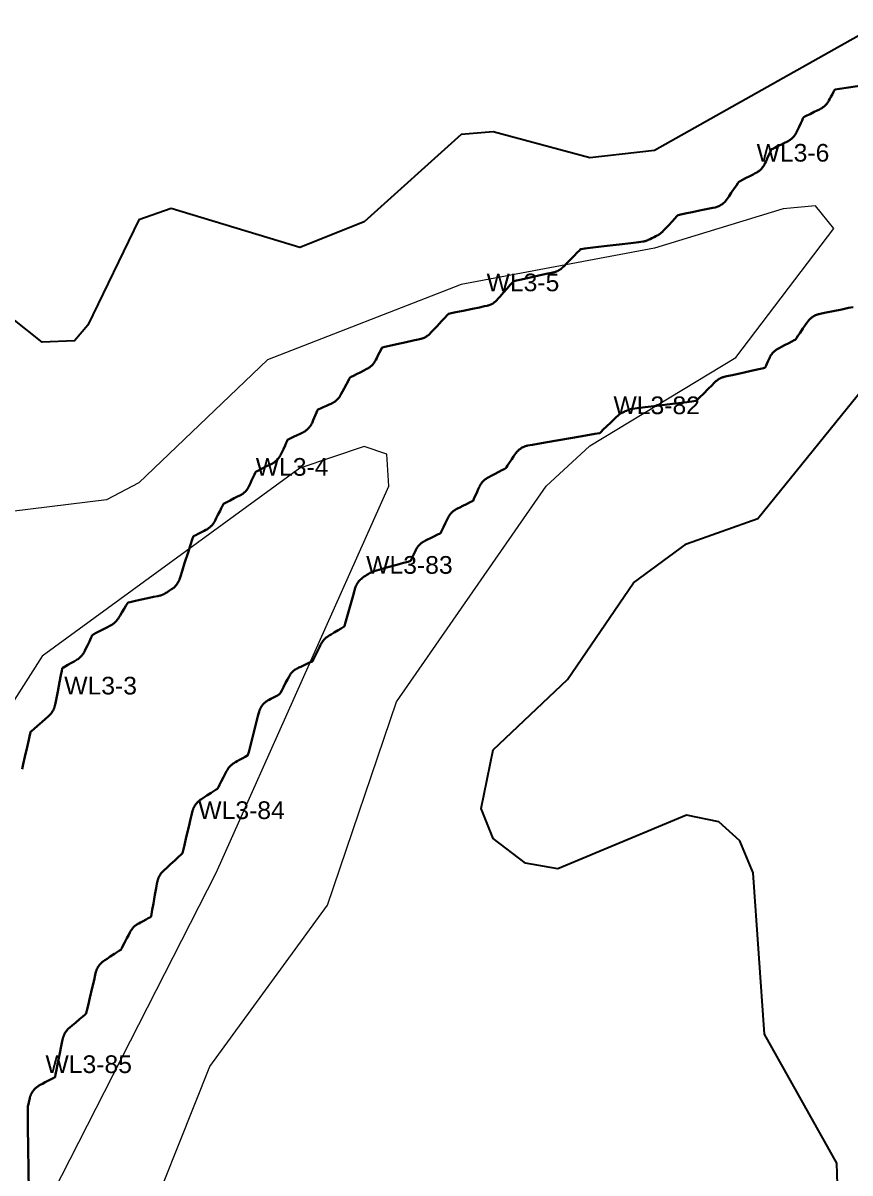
# Model space of a CAD drawing. Extents: x 6810325 to 6812275, y 1878569 to 1880689.
# Drawn here: x 6810980.2 to 6811064.4, y 1879284.6 to 1879401.7 of the extents above; entities that cross this region are included whole.
import ezdxf
from ezdxf.enums import TextEntityAlignment as Align

# ---------------------------------------------------------------- set-up
doc = ezdxf.new("R2010")
doc.units = 21
doc.header["$LTSCALE"] = 10
doc.header["$MEASUREMENT"] = 0
for name, color, linetype, lineweight in [('TOPO-CONTOUR-MAJOR', 34, 'CONTINUOUS', 30), ('TOPO-CONTOUR-MINOR', 36, 'CONTINUOUS', 13), ('WETL-FLAG', 2, 'CONTINUOUS', 13), ('WETL-FLAG-ID', 8, 'CONTINUOUS', 13), ('WETL-WETLAND-SWALE', 82, 'CONTINUOUS', 35)]:
    doc.layers.add(name, color=color, linetype=linetype, lineweight=lineweight)
doc.styles.add('LABEL', font='arial.ttf')

msp = doc.modelspace()

# ---------------------------------------------------------------- linework, layer by layer
at = {"layer": 'TOPO-CONTOUR-MAJOR', "elevation": 195}
for points in [[(6811067.44, 1879401.58), (6811044.47, 1879388.69), (6811037.91, 1879387.94), (6811028.07, 1879390.6), (6811024.79, 1879390.33), (6811014.94, 1879381.43), (6811008.38, 1879378.83), (6810995.26, 1879382.8), (6810991.98, 1879381.64), (6810986.79, 1879370.92), (6810985.42, 1879369.34), (6810982.14, 1879369.19), (6810975.81, 1879374.2), (6810974.15, 1879377.48), (6810972.93, 1879393.89), (6810965.73, 1879402.98)], [(6811063.15, 1879282.34), (6811063.05, 1879285.62), (6811055.69, 1879298.74), (6811054.54, 1879315.15), (6811053.17, 1879318.43), (6811051.03, 1879320.36), (6811047.75, 1879321.04), (6811034.63, 1879315.57), (6811031.35, 1879316.15), (6811028.07, 1879318.65), (6811026.83, 1879321.71), (6811028.07, 1879327.69), (6811035.62, 1879334.83), (6811042.35, 1879344.67), (6811047.75, 1879348.65), (6811054.99, 1879351.23), (6811067.44, 1879366.58)]]:
    msp.add_lwpolyline(points, dxfattribs=at)
at = {"layer": 'TOPO-CONTOUR-MINOR'}
for points, elevation in [([(6810991.38, 1879275.78), (6810999.21, 1879295.46), (6811011.2, 1879311.86), (6811018.23, 1879332.58), (6811033.44, 1879354.52), (6811037.91, 1879358.62), (6811052.78, 1879367.64), (6811062.75, 1879380.76), (6811060.88, 1879383.07), (6811057.6, 1879382.76), (6811044.47, 1879378.77), (6811024.79, 1879375.07), (6811005.1, 1879367.4), (6810991.98, 1879354.86), (6810988.7, 1879353.12), (6810973.19, 1879351.23)], 194), ([(6810979.76, 1879275.78), (6810999.87, 1879315.15), (6811017.42, 1879354.52), (6811017.25, 1879357.8), (6811014.94, 1879358.55), (6811008.38, 1879356.35), (6810982.14, 1879337.22), (6810976.41, 1879328.27), (6810969.4, 1879308.58), (6810959.17, 1879297.62), (6810932.92, 1879259.15)], 193)]:
    msp.add_lwpolyline(points, dxfattribs=dict(at, elevation=elevation))
at = {"layer": 'WETL-FLAG'}
for p in [(6811053.68, 1879385.83), (6811026.19, 1879372.63), (6811039.11, 1879360.12), (6811002.69, 1879353.85), (6811013.93, 1879343.87), (6810983.19, 1879331.58), (6810996.84, 1879318.9), (6810981.28, 1879293.04)]:
    msp.add_point(p, dxfattribs=at)
at = {"layer": 'WETL-WETLAND-SWALE'}
for points in [[(6810980.1, 1879325.7), (6810980.22, 1879326.21), (6810980.38, 1879326.96), (6810980.6, 1879327.95), (6810980.77, 1879328.7), (6810980.88, 1879329.2), (6810980.94, 1879329.45), (6810980.94, 1879329.46), (6810980.95, 1879329.48), (6810980.95, 1879329.49), (6810980.96, 1879329.5), (6810980.97, 1879329.51), (6810981.09, 1879329.61), (6810981.32, 1879329.82), (6810981.67, 1879330.13), (6810982.13, 1879330.53), (6810982.48, 1879330.84), (6810982.73, 1879331.06), (6810982.87, 1879331.19), (6810982.9, 1879331.22), (6810982.93, 1879331.25), (6810982.96, 1879331.28), (6810983, 1879331.32), (6810983.03, 1879331.35), (6810983.06, 1879331.39), (6810983.08, 1879331.43), (6810983.11, 1879331.46), (6810983.14, 1879331.5), (6810983.16, 1879331.54), (6810983.19, 1879331.58), (6810983.21, 1879331.62), (6810983.24, 1879331.66), (6810983.26, 1879331.7), (6810983.28, 1879331.74), (6810983.3, 1879331.79), (6810983.32, 1879331.83), (6810983.34, 1879331.87), (6810983.36, 1879331.91), (6810983.37, 1879331.96), (6810983.39, 1879332), (6810983.4, 1879332.05), (6810983.41, 1879332.09), (6810983.43, 1879332.14), (6810983.44, 1879332.18), (6810983.49, 1879332.45), (6810983.59, 1879332.93), (6810983.73, 1879333.64), (6810983.91, 1879334.57), (6810984.05, 1879335.27), (6810984.14, 1879335.74), (6810984.19, 1879335.98), (6810984.19, 1879335.99), (6810984.2, 1879336), (6810984.21, 1879336.01), (6810984.21, 1879336.02), (6810984.22, 1879336.02), (6810984.32, 1879336.08), (6810984.5, 1879336.18), (6810984.76, 1879336.33), (6810985.12, 1879336.53), (6810985.39, 1879336.69), (6810985.59, 1879336.8), (6810985.7, 1879336.87), (6810985.75, 1879336.9), (6810985.79, 1879336.93), (6810985.83, 1879336.96), (6810985.87, 1879336.99), (6810985.91, 1879337.02), (6810985.95, 1879337.05), (6810985.99, 1879337.08), (6810986.02, 1879337.12), (6810986.06, 1879337.15), (6810986.1, 1879337.19), (6810986.13, 1879337.22), (6810986.16, 1879337.26), (6810986.2, 1879337.3), (6810986.23, 1879337.34), (6810986.26, 1879337.38), (6810986.29, 1879337.42), (6810986.32, 1879337.46), (6810986.34, 1879337.5), (6810986.37, 1879337.55), (6810986.4, 1879337.59), (6810986.42, 1879337.64), (6810986.49, 1879337.77), (6810986.6, 1879338), (6810986.75, 1879338.32), (6810986.95, 1879338.73), (6810987.1, 1879339.04), (6810987.2, 1879339.24), (6810987.25, 1879339.35), (6810987.26, 1879339.36), (6810987.27, 1879339.37), (6810987.27, 1879339.38), (6810987.28, 1879339.39), (6810987.29, 1879339.39), (6810987.41, 1879339.46), (6810987.64, 1879339.58), (6810987.99, 1879339.76), (6810988.44, 1879339.99), (6810988.79, 1879340.17), (6810989.04, 1879340.3), (6810989.18, 1879340.38), (6810989.22, 1879340.4), (6810989.26, 1879340.43), (6810989.3, 1879340.45), (6810989.33, 1879340.48), (6810989.37, 1879340.5), (6810989.41, 1879340.53), (6810989.44, 1879340.56), (6810989.48, 1879340.59), (6810989.51, 1879340.62), (6810989.55, 1879340.65), (6810989.58, 1879340.68), (6810989.61, 1879340.71), (6810989.64, 1879340.74), (6810989.68, 1879340.78), (6810989.71, 1879340.81), (6810989.74, 1879340.85), (6810989.76, 1879340.88), (6810989.79, 1879340.92), (6810989.82, 1879340.96), (6810989.85, 1879340.99), (6810989.87, 1879341.03), (6810989.95, 1879341.16), (6810990.08, 1879341.37), (6810990.26, 1879341.67), (6810990.49, 1879342.05), (6810990.67, 1879342.35), (6810990.79, 1879342.55), (6810990.85, 1879342.65), (6810990.86, 1879342.66), (6810990.87, 1879342.67), (6810990.88, 1879342.68), (6810990.89, 1879342.68), (6810990.9, 1879342.68), (6810991.1, 1879342.73), (6810991.51, 1879342.82), (6810992.1, 1879342.94), (6810992.89, 1879343.12), (6810993.49, 1879343.25), (6810993.91, 1879343.34), (6810994.14, 1879343.39), (6810994.18, 1879343.4), (6810994.23, 1879343.41), (6810994.27, 1879343.43), (6810994.31, 1879343.44), (6810994.36, 1879343.46), (6810994.4, 1879343.47), (6810994.44, 1879343.49), (6810994.48, 1879343.51), (6810994.52, 1879343.53), (6810994.56, 1879343.55), (6810994.6, 1879343.57), (6810994.64, 1879343.59), (6810994.68, 1879343.61), (6810994.75, 1879343.66), (6810994.84, 1879343.71), (6810994.96, 1879343.79), (6810995.1, 1879343.89), (6810995.22, 1879343.96), (6810995.32, 1879344.03), (6810995.38, 1879344.07), (6810995.42, 1879344.1), (6810995.46, 1879344.13), (6810995.5, 1879344.16), (6810995.54, 1879344.19), (6810995.58, 1879344.22), (6810995.61, 1879344.26), (6810995.65, 1879344.29), (6810995.68, 1879344.33), (6810995.71, 1879344.36), (6810995.75, 1879344.4), (6810995.78, 1879344.44), (6810995.81, 1879344.48), (6810995.84, 1879344.51), (6810995.87, 1879344.55), (6810995.9, 1879344.59), (6810995.92, 1879344.64), (6810995.95, 1879344.68), (6810995.97, 1879344.72), (6810996, 1879344.76), (6810996.02, 1879344.81), (6810996.04, 1879344.85), (6810996.06, 1879344.89), (6810996.08, 1879344.94), (6810996.1, 1879344.99), (6810996.12, 1879345.03), (6810996.21, 1879345.33), (6810996.39, 1879345.89), (6810996.65, 1879346.69), (6810996.99, 1879347.76), (6810997.24, 1879348.55), (6810997.41, 1879349.09), (6810997.5, 1879349.37), (6810997.5, 1879349.38), (6810997.51, 1879349.39), (6810997.52, 1879349.4), (6810997.52, 1879349.4), (6810997.53, 1879349.41), (6810997.62, 1879349.46), (6810997.79, 1879349.54), (6810998.04, 1879349.67), (6810998.36, 1879349.84), (6810998.62, 1879349.97), (6810998.8, 1879350.07), (6810998.91, 1879350.13), (6810998.96, 1879350.15), (6810999, 1879350.18), (6810999.05, 1879350.21), (6810999.09, 1879350.24), (6810999.13, 1879350.27), (6810999.17, 1879350.3), (6810999.21, 1879350.34), (6810999.25, 1879350.37), (6810999.29, 1879350.41), (6810999.33, 1879350.44), (6810999.37, 1879350.48), (6810999.4, 1879350.52), (6810999.44, 1879350.56), (6810999.47, 1879350.6), (6810999.5, 1879350.64), (6810999.54, 1879350.68), (6810999.57, 1879350.72), (6810999.6, 1879350.76), (6810999.62, 1879350.81), (6810999.65, 1879350.85), (6810999.68, 1879350.9), (6810999.75, 1879351.04), (6810999.87, 1879351.27), (6811000.04, 1879351.6), (6811000.25, 1879352.03), (6811000.41, 1879352.35), (6811000.52, 1879352.57), (6811000.58, 1879352.69), (6811000.59, 1879352.7), (6811000.6, 1879352.71), (6811000.6, 1879352.72), (6811000.61, 1879352.72), (6811000.62, 1879352.73), (6811000.74, 1879352.79), (6811000.96, 1879352.9), (6811001.28, 1879353.07), (6811001.7, 1879353.29), (6811002.03, 1879353.46), (6811002.26, 1879353.58), (6811002.39, 1879353.65), (6811002.44, 1879353.68), (6811002.48, 1879353.7), (6811002.52, 1879353.73), (6811002.56, 1879353.75), (6811002.59, 1879353.78), (6811002.63, 1879353.81), (6811002.67, 1879353.84), (6811002.71, 1879353.87), (6811002.74, 1879353.9), (6811002.78, 1879353.93), (6811002.81, 1879353.96), (6811002.84, 1879354), (6811002.88, 1879354.03), (6811002.91, 1879354.07), (6811002.94, 1879354.1), (6811002.97, 1879354.14), (6811003, 1879354.18), (6811003.03, 1879354.22), (6811003.06, 1879354.25), (6811003.08, 1879354.29), (6811003.11, 1879354.33), (6811003.13, 1879354.37), (6811003.16, 1879354.42), (6811003.18, 1879354.46), (6811003.2, 1879354.5), (6811003.26, 1879354.62), (6811003.35, 1879354.82), (6811003.47, 1879355.09), (6811003.63, 1879355.44), (6811003.75, 1879355.7), (6811003.84, 1879355.88), (6811003.88, 1879355.98), (6811003.88, 1879355.99), (6811003.89, 1879356), (6811003.9, 1879356.01), (6811003.91, 1879356.02), (6811003.92, 1879356.02), (6811004.03, 1879356.07), (6811004.23, 1879356.17), (6811004.53, 1879356.32), (6811004.92, 1879356.52), (6811005.23, 1879356.67), (6811005.45, 1879356.77), (6811005.58, 1879356.84), (6811005.62, 1879356.86), (6811005.67, 1879356.89), (6811005.71, 1879356.91), (6811005.75, 1879356.94), (6811005.79, 1879356.97), (6811005.83, 1879357), (6811005.87, 1879357.03), (6811005.91, 1879357.06), (6811005.94, 1879357.09), (6811005.98, 1879357.12), (6811006.01, 1879357.15), (6811006.05, 1879357.19), (6811006.08, 1879357.22), (6811006.12, 1879357.26), (6811006.15, 1879357.29), (6811006.18, 1879357.33), (6811006.21, 1879357.37), (6811006.24, 1879357.41), (6811006.27, 1879357.45), (6811006.3, 1879357.49), (6811006.32, 1879357.53), (6811006.35, 1879357.57), (6811006.37, 1879357.61), (6811006.4, 1879357.65), (6811006.42, 1879357.7), (6811006.48, 1879357.82), (6811006.57, 1879358.02), (6811006.71, 1879358.31), (6811006.87, 1879358.67), (6811007, 1879358.94), (6811007.09, 1879359.13), (6811007.13, 1879359.23), (6811007.14, 1879359.24), (6811007.15, 1879359.25), (6811007.15, 1879359.26), (6811007.16, 1879359.27), (6811007.17, 1879359.27), (6811007.27, 1879359.32), (6811007.46, 1879359.41), (6811007.74, 1879359.54), (6811008.11, 1879359.72), (6811008.4, 1879359.86), (6811008.61, 1879359.96), (6811008.73, 1879360.02), (6811008.78, 1879360.04), (6811008.82, 1879360.07), (6811008.87, 1879360.1), (6811008.91, 1879360.12), (6811008.96, 1879360.15), (6811009, 1879360.18), (6811009.04, 1879360.22), (6811009.08, 1879360.25), (6811009.12, 1879360.28), (6811009.16, 1879360.32), (6811009.2, 1879360.35), (6811009.23, 1879360.39), (6811009.27, 1879360.43), (6811009.3, 1879360.47), (6811009.34, 1879360.51), (6811009.37, 1879360.55), (6811009.4, 1879360.59), (6811009.43, 1879360.63), (6811009.46, 1879360.67), (6811009.49, 1879360.72), (6811009.52, 1879360.76), (6811009.55, 1879360.81), (6811009.57, 1879360.85), (6811009.59, 1879360.9), (6811009.62, 1879360.95), (6811009.67, 1879361.06), (6811009.74, 1879361.24), (6811009.85, 1879361.48), (6811009.98, 1879361.79), (6811010.07, 1879362.03), (6811010.14, 1879362.19), (6811010.18, 1879362.28), (6811010.18, 1879362.29), (6811010.19, 1879362.3), (6811010.2, 1879362.3), (6811010.21, 1879362.31), (6811010.22, 1879362.32), (6811010.31, 1879362.36), (6811010.49, 1879362.44), (6811010.75, 1879362.56), (6811011.09, 1879362.71), (6811011.36, 1879362.84), (6811011.56, 1879362.92), (6811011.68, 1879362.98), (6811011.72, 1879363), (6811011.76, 1879363.02), (6811011.8, 1879363.05), (6811011.84, 1879363.07), (6811011.88, 1879363.1), (6811011.92, 1879363.12), (6811011.96, 1879363.15), (6811012, 1879363.18), (6811012.04, 1879363.21), (6811012.07, 1879363.24), (6811012.11, 1879363.27), (6811012.15, 1879363.3), (6811012.18, 1879363.34), (6811012.21, 1879363.37), (6811012.25, 1879363.4), (6811012.28, 1879363.44), (6811012.31, 1879363.47), (6811012.34, 1879363.51), (6811012.37, 1879363.55), (6811012.4, 1879363.59), (6811012.43, 1879363.63), (6811012.45, 1879363.67), (6811012.48, 1879363.71), (6811012.5, 1879363.75), (6811012.53, 1879363.79), (6811012.6, 1879363.92), (6811012.72, 1879364.16), (6811012.89, 1879364.48), (6811013.11, 1879364.9), (6811013.28, 1879365.22), (6811013.39, 1879365.44), (6811013.45, 1879365.55), (6811013.46, 1879365.57), (6811013.46, 1879365.58), (6811013.47, 1879365.58), (6811013.48, 1879365.59), (6811013.49, 1879365.6), (6811013.61, 1879365.66), (6811013.83, 1879365.77), (6811014.15, 1879365.93), (6811014.57, 1879366.14), (6811014.9, 1879366.31), (6811015.13, 1879366.43), (6811015.27, 1879366.5), (6811015.32, 1879366.52), (6811015.36, 1879366.55), (6811015.41, 1879366.58), (6811015.45, 1879366.61), (6811015.5, 1879366.64), (6811015.54, 1879366.67), (6811015.58, 1879366.71), (6811015.62, 1879366.74), (6811015.66, 1879366.78), (6811015.7, 1879366.81), (6811015.74, 1879366.85), (6811015.77, 1879366.89), (6811015.81, 1879366.93), (6811015.84, 1879366.97), (6811015.87, 1879367.01), (6811015.91, 1879367.05), (6811015.94, 1879367.1), (6811015.97, 1879367.14), (6811016, 1879367.18), (6811016.02, 1879367.23), (6811016.05, 1879367.28), (6811016.11, 1879367.39), (6811016.2, 1879367.57), (6811016.33, 1879367.82), (6811016.49, 1879368.13), (6811016.61, 1879368.37), (6811016.69, 1879368.54), (6811016.74, 1879368.62), (6811016.74, 1879368.64), (6811016.75, 1879368.64), (6811016.76, 1879368.65), (6811016.77, 1879368.66), (6811016.78, 1879368.66), (6811017.03, 1879368.71), (6811017.52, 1879368.82), (6811018.24, 1879368.98), (6811019.2, 1879369.19), (6811019.93, 1879369.35), (6811020.43, 1879369.46), (6811020.71, 1879369.52), (6811020.76, 1879369.54), (6811020.81, 1879369.55), (6811020.85, 1879369.57), (6811020.9, 1879369.59), (6811020.95, 1879369.6), (6811021, 1879369.62), (6811021.04, 1879369.64), (6811021.09, 1879369.67), (6811021.13, 1879369.69), (6811021.18, 1879369.71), (6811021.22, 1879369.74), (6811021.26, 1879369.76), (6811021.31, 1879369.79), (6811021.35, 1879369.82), (6811021.39, 1879369.85), (6811021.43, 1879369.88), (6811021.47, 1879369.91), (6811021.51, 1879369.94), (6811021.55, 1879369.98), (6811021.58, 1879370.01), (6811021.62, 1879370.05), (6811021.76, 1879370.2), (6811022, 1879370.46), (6811022.35, 1879370.83), (6811022.79, 1879371.31), (6811023.13, 1879371.68), (6811023.36, 1879371.92), (6811023.48, 1879372.05), (6811023.49, 1879372.06), (6811023.5, 1879372.07), (6811023.51, 1879372.07), (6811023.52, 1879372.08), (6811023.53, 1879372.08), (6811023.78, 1879372.13), (6811024.27, 1879372.23), (6811024.99, 1879372.38), (6811025.94, 1879372.58), (6811026.67, 1879372.73), (6811027.17, 1879372.84), (6811027.45, 1879372.89), (6811027.49, 1879372.91), (6811027.54, 1879372.92), (6811027.58, 1879372.93), (6811027.62, 1879372.95), (6811027.67, 1879372.96), (6811027.71, 1879372.98), (6811027.75, 1879373), (6811027.79, 1879373.01), (6811027.84, 1879373.03), (6811027.88, 1879373.05), (6811027.92, 1879373.07), (6811027.96, 1879373.1), (6811028, 1879373.12), (6811028.04, 1879373.14), (6811028.08, 1879373.17), (6811028.11, 1879373.19), (6811028.15, 1879373.22), (6811028.19, 1879373.25), (6811028.22, 1879373.28), (6811028.26, 1879373.31), (6811028.29, 1879373.34), (6811028.33, 1879373.37), (6811028.36, 1879373.4), (6811028.39, 1879373.43), (6811028.43, 1879373.46), (6811028.55, 1879373.6), (6811028.77, 1879373.85), (6811029.08, 1879374.2), (6811029.49, 1879374.66), (6811029.8, 1879375.01), (6811030, 1879375.24), (6811030.11, 1879375.37), (6811030.12, 1879375.38), (6811030.13, 1879375.38), (6811030.14, 1879375.39), (6811030.15, 1879375.39), (6811030.17, 1879375.4), (6811030.43, 1879375.46), (6811030.94, 1879375.57), (6811031.69, 1879375.74), (6811032.7, 1879375.96), (6811033.47, 1879376.13), (6811034, 1879376.25), (6811034.28, 1879376.32), (6811034.33, 1879376.33), (6811034.37, 1879376.34), (6811034.42, 1879376.36), (6811034.47, 1879376.37), (6811034.51, 1879376.39), (6811034.56, 1879376.41), (6811034.6, 1879376.43), (6811034.64, 1879376.45), (6811034.69, 1879376.47), (6811034.73, 1879376.49), (6811034.77, 1879376.52), (6811034.81, 1879376.54), (6811034.86, 1879376.57), (6811034.9, 1879376.59), (6811034.94, 1879376.62), (6811034.97, 1879376.65), (6811035.01, 1879376.68), (6811035.05, 1879376.71), (6811035.09, 1879376.74), (6811035.12, 1879376.77), (6811035.16, 1879376.81), (6811035.29, 1879376.94), (6811035.53, 1879377.18), (6811035.86, 1879377.52), (6811036.29, 1879377.97), (6811036.62, 1879378.3), (6811036.84, 1879378.53), (6811036.96, 1879378.65), (6811036.96, 1879378.65), (6811036.97, 1879378.66), (6811036.98, 1879378.67), (6811037, 1879378.67), (6811037.01, 1879378.67), (6811037.4, 1879378.72), (6811038.19, 1879378.81), (6811039.35, 1879378.95), (6811040.9, 1879379.13), (6811042.08, 1879379.27), (6811042.88, 1879379.37), (6811043.3, 1879379.42), (6811043.34, 1879379.43), (6811043.38, 1879379.44), (6811043.43, 1879379.45), (6811043.47, 1879379.46), (6811043.51, 1879379.47), (6811043.55, 1879379.48), (6811043.6, 1879379.49), (6811043.64, 1879379.5), (6811043.68, 1879379.52), (6811043.72, 1879379.53), (6811043.76, 1879379.55), (6811043.8, 1879379.57), (6811043.84, 1879379.59), (6811043.93, 1879379.63), (6811044.06, 1879379.69), (6811044.23, 1879379.78), (6811044.45, 1879379.89), (6811044.62, 1879379.98), (6811044.75, 1879380.05), (6811044.84, 1879380.09), (6811044.87, 1879380.11), (6811044.91, 1879380.13), (6811044.95, 1879380.16), (6811044.98, 1879380.18), (6811045.02, 1879380.21), (6811045.06, 1879380.23), (6811045.09, 1879380.26), (6811045.12, 1879380.28), (6811045.16, 1879380.31), (6811045.19, 1879380.34), (6811045.22, 1879380.37), (6811045.26, 1879380.4), (6811045.29, 1879380.43), (6811045.4, 1879380.55), (6811045.61, 1879380.77), (6811045.9, 1879381.08), (6811046.28, 1879381.48), (6811046.56, 1879381.79), (6811046.76, 1879382), (6811046.86, 1879382.1), (6811046.87, 1879382.11), (6811046.88, 1879382.12), (6811046.89, 1879382.12), (6811046.9, 1879382.13), (6811046.91, 1879382.13), (6811047.15, 1879382.18), (6811047.62, 1879382.28), (6811048.31, 1879382.42), (6811049.23, 1879382.61), (6811049.93, 1879382.76), (6811050.42, 1879382.86), (6811050.68, 1879382.91), (6811050.73, 1879382.93), (6811050.78, 1879382.94), (6811050.82, 1879382.95), (6811050.87, 1879382.97), (6811050.91, 1879382.99), (6811050.96, 1879383), (6811051, 1879383.02), (6811051.05, 1879383.04), (6811051.09, 1879383.06), (6811051.13, 1879383.08), (6811051.17, 1879383.11), (6811051.22, 1879383.13), (6811051.26, 1879383.16), (6811051.3, 1879383.18), (6811051.34, 1879383.21), (6811051.38, 1879383.24), (6811051.42, 1879383.26), (6811051.46, 1879383.29), (6811051.49, 1879383.32), (6811051.53, 1879383.36), (6811051.56, 1879383.39), (6811051.6, 1879383.42), (6811051.63, 1879383.46), (6811051.67, 1879383.49), (6811051.7, 1879383.53), (6811051.73, 1879383.56), (6811051.76, 1879383.6), (6811051.79, 1879383.64), (6811051.82, 1879383.68), (6811051.92, 1879383.81), (6811052.08, 1879384.05), (6811052.3, 1879384.38), (6811052.6, 1879384.82), (6811052.82, 1879385.14), (6811052.97, 1879385.36), (6811053.05, 1879385.48), (6811053.05, 1879385.49), (6811053.06, 1879385.5), (6811053.07, 1879385.51), (6811053.08, 1879385.51), (6811053.09, 1879385.52), (6811053.21, 1879385.58), (6811053.43, 1879385.7), (6811053.75, 1879385.87), (6811054.18, 1879386.09), (6811054.52, 1879386.26), (6811054.75, 1879386.39), (6811054.89, 1879386.46), (6811054.93, 1879386.48), (6811054.97, 1879386.51), (6811055.01, 1879386.53), (6811055.05, 1879386.56), (6811055.09, 1879386.59), (6811055.13, 1879386.62), (6811055.16, 1879386.65), (6811055.2, 1879386.68), (6811055.24, 1879386.71), (6811055.27, 1879386.74), (6811055.3, 1879386.77), (6811055.34, 1879386.81), (6811055.37, 1879386.84), (6811055.4, 1879386.88), (6811055.43, 1879386.91), (6811055.46, 1879386.95), (6811055.49, 1879386.99), (6811055.52, 1879387.02), (6811055.55, 1879387.06), (6811055.58, 1879387.1), (6811055.6, 1879387.14), (6811055.63, 1879387.18), (6811055.65, 1879387.22), (6811055.67, 1879387.26), (6811055.69, 1879387.31), (6811055.75, 1879387.43), (6811055.84, 1879387.62), (6811055.97, 1879387.9), (6811056.12, 1879388.25), (6811056.25, 1879388.51), (6811056.33, 1879388.69), (6811056.37, 1879388.79), (6811056.38, 1879388.8), (6811056.38, 1879388.81), (6811056.39, 1879388.82), (6811056.4, 1879388.82), (6811056.41, 1879388.83), (6811056.52, 1879388.88), (6811056.72, 1879388.98), (6811057.02, 1879389.13), (6811057.42, 1879389.32), (6811057.73, 1879389.48), (6811057.95, 1879389.58), (6811058.08, 1879389.65), (6811058.12, 1879389.67), (6811058.16, 1879389.7), (6811058.2, 1879389.72), (6811058.24, 1879389.75), (6811058.28, 1879389.78), (6811058.32, 1879389.81), (6811058.36, 1879389.84), (6811058.4, 1879389.87), (6811058.44, 1879389.9), (6811058.47, 1879389.93), (6811058.51, 1879389.96), (6811058.54, 1879390), (6811058.58, 1879390.03), (6811058.61, 1879390.07), (6811058.64, 1879390.1), (6811058.67, 1879390.14), (6811058.71, 1879390.18), (6811058.73, 1879390.21), (6811058.76, 1879390.25), (6811058.79, 1879390.29), (6811058.82, 1879390.33), (6811058.84, 1879390.38), (6811058.87, 1879390.42), (6811058.89, 1879390.46), (6811058.91, 1879390.5), (6811058.97, 1879390.63), (6811059.07, 1879390.83), (6811059.21, 1879391.12), (6811059.38, 1879391.49), (6811059.51, 1879391.77), (6811059.6, 1879391.96), (6811059.64, 1879392.06), (6811059.65, 1879392.07), (6811059.66, 1879392.08), (6811059.66, 1879392.09), (6811059.67, 1879392.09), (6811059.68, 1879392.1), (6811059.8, 1879392.15), (6811060.01, 1879392.26), (6811060.32, 1879392.41), (6811060.74, 1879392.62), (6811061.06, 1879392.78), (6811061.29, 1879392.89), (6811061.42, 1879392.96), (6811061.47, 1879392.99), (6811061.51, 1879393.01), (6811061.56, 1879393.04), (6811061.6, 1879393.07), (6811061.64, 1879393.1), (6811061.68, 1879393.13), (6811061.72, 1879393.16), (6811061.76, 1879393.19), (6811061.8, 1879393.23), (6811061.84, 1879393.26), (6811061.88, 1879393.3), (6811061.91, 1879393.34), (6811061.95, 1879393.37), (6811061.98, 1879393.41), (6811062.02, 1879393.45), (6811062.05, 1879393.49), (6811062.08, 1879393.53), (6811062.11, 1879393.57), (6811062.14, 1879393.62), (6811062.17, 1879393.66), (6811062.19, 1879393.7), (6811062.25, 1879393.8), (6811062.34, 1879393.96), (6811062.45, 1879394.18), (6811062.6, 1879394.45), (6811062.71, 1879394.66), (6811062.79, 1879394.8), (6811062.83, 1879394.87), (6811062.84, 1879394.88), (6811062.84, 1879394.89), (6811062.85, 1879394.9), (6811062.86, 1879394.9), (6811062.88, 1879394.91), (6811063.33, 1879394.98), (6811064.23, 1879395.12), (6811065.58, 1879395.33)], [(6811064.71, 1879372.76), (6811064.25, 1879372.67), (6811063.57, 1879372.53), (6811062.66, 1879372.34), (6811061.97, 1879372.2), (6811061.49, 1879372.1), (6811061.23, 1879372.05), (6811061.18, 1879372.04), (6811061.14, 1879372.02), (6811061.09, 1879372.01), (6811061.04, 1879371.99), (6811061, 1879371.98), (6811060.95, 1879371.96), (6811060.91, 1879371.94), (6811060.87, 1879371.92), (6811060.82, 1879371.9), (6811060.78, 1879371.88), (6811060.74, 1879371.86), (6811060.69, 1879371.83), (6811060.65, 1879371.81), (6811060.61, 1879371.78), (6811060.57, 1879371.75), (6811060.53, 1879371.73), (6811060.49, 1879371.7), (6811060.45, 1879371.67), (6811060.42, 1879371.64), (6811060.38, 1879371.61), (6811060.34, 1879371.57), (6811060.31, 1879371.54), (6811060.27, 1879371.51), (6811060.24, 1879371.47), (6811060.21, 1879371.43), (6811060.18, 1879371.4), (6811060.15, 1879371.36), (6811060.12, 1879371.32), (6811060.09, 1879371.28), (6811059.99, 1879371.15), (6811059.83, 1879370.91), (6811059.6, 1879370.58), (6811059.31, 1879370.15), (6811059.09, 1879369.82), (6811058.94, 1879369.6), (6811058.86, 1879369.48), (6811058.86, 1879369.47), (6811058.85, 1879369.46), (6811058.84, 1879369.46), (6811058.83, 1879369.45), (6811058.82, 1879369.44), (6811058.7, 1879369.38), (6811058.48, 1879369.27), (6811058.16, 1879369.1), (6811057.73, 1879368.88), (6811057.4, 1879368.71), (6811057.17, 1879368.58), (6811057.03, 1879368.51), (6811056.99, 1879368.48), (6811056.95, 1879368.46), (6811056.91, 1879368.43), (6811056.87, 1879368.41), (6811056.83, 1879368.38), (6811056.79, 1879368.35), (6811056.75, 1879368.32), (6811056.72, 1879368.29), (6811056.68, 1879368.25), (6811056.64, 1879368.22), (6811056.61, 1879368.19), (6811056.58, 1879368.15), (6811056.54, 1879368.12), (6811056.51, 1879368.08), (6811056.48, 1879368.05), (6811056.45, 1879368.01), (6811056.42, 1879367.97), (6811056.39, 1879367.93), (6811056.36, 1879367.89), (6811056.34, 1879367.85), (6811056.31, 1879367.81), (6811056.29, 1879367.77), (6811056.26, 1879367.73), (6811056.24, 1879367.68), (6811056.22, 1879367.64), (6811056.18, 1879367.55), (6811056.11, 1879367.41), (6811056.03, 1879367.22), (6811055.93, 1879366.99), (6811055.85, 1879366.81), (6811055.79, 1879366.68), (6811055.76, 1879366.62), (6811055.76, 1879366.61), (6811055.75, 1879366.6), (6811055.74, 1879366.59), (6811055.73, 1879366.59), (6811055.72, 1879366.58), (6811055.46, 1879366.52), (6811054.95, 1879366.41), (6811054.18, 1879366.24), (6811053.16, 1879366.01), (6811052.39, 1879365.84), (6811051.86, 1879365.72), (6811051.57, 1879365.65), (6811051.52, 1879365.64), (6811051.48, 1879365.63), (6811051.43, 1879365.61), (6811051.39, 1879365.6), (6811051.34, 1879365.58), (6811051.3, 1879365.56), (6811051.26, 1879365.54), (6811051.21, 1879365.53), (6811051.17, 1879365.5), (6811051.13, 1879365.48), (6811051.09, 1879365.46), (6811051.05, 1879365.44), (6811051.01, 1879365.41), (6811050.97, 1879365.39), (6811050.93, 1879365.36), (6811050.89, 1879365.33), (6811050.85, 1879365.3), (6811050.82, 1879365.27), (6811050.78, 1879365.24), (6811050.74, 1879365.21), (6811050.71, 1879365.18), (6811050.56, 1879365.04), (6811050.31, 1879364.78), (6811049.95, 1879364.42), (6811049.47, 1879363.94), (6811049.11, 1879363.59), (6811048.87, 1879363.35), (6811048.75, 1879363.22), (6811048.74, 1879363.21), (6811048.73, 1879363.21), (6811048.72, 1879363.2), (6811048.71, 1879363.2), (6811048.7, 1879363.2), (6811048.29, 1879363.15), (6811047.5, 1879363.05), (6811046.31, 1879362.9), (6811044.72, 1879362.71), (6811043.52, 1879362.56), (6811042.71, 1879362.46), (6811042.28, 1879362.41), (6811042.24, 1879362.4), (6811042.19, 1879362.39), (6811042.15, 1879362.38), (6811042.11, 1879362.37), (6811042.06, 1879362.36), (6811042.02, 1879362.35), (6811041.98, 1879362.34), (6811041.93, 1879362.32), (6811041.89, 1879362.31), (6811041.83, 1879362.28), (6811041.74, 1879362.25), (6811041.64, 1879362.21), (6811041.51, 1879362.15), (6811041.4, 1879362.11), (6811041.32, 1879362.07), (6811041.25, 1879362.04), (6811041.21, 1879362.02), (6811041.17, 1879362), (6811041.13, 1879361.98), (6811041.08, 1879361.96), (6811041.04, 1879361.93), (6811041, 1879361.91), (6811040.96, 1879361.88), (6811040.92, 1879361.85), (6811040.88, 1879361.82), (6811040.85, 1879361.8), (6811040.81, 1879361.77), (6811040.77, 1879361.74), (6811040.74, 1879361.7), (6811040.6, 1879361.57), (6811040.37, 1879361.35), (6811040.03, 1879361.02), (6811039.6, 1879360.6), (6811039.27, 1879360.28), (6811039.05, 1879360.06), (6811038.94, 1879359.95), (6811038.93, 1879359.94), (6811038.92, 1879359.94), (6811038.91, 1879359.93), (6811038.89, 1879359.93), (6811038.88, 1879359.92), (6811038.42, 1879359.84), (6811037.51, 1879359.69), (6811036.15, 1879359.45), (6811034.35, 1879359.14), (6811032.98, 1879358.91), (6811032.05, 1879358.74), (6811031.56, 1879358.66), (6811031.51, 1879358.65), (6811031.46, 1879358.63), (6811031.42, 1879358.62), (6811031.37, 1879358.61), (6811031.32, 1879358.59), (6811031.27, 1879358.57), (6811031.22, 1879358.55), (6811031.18, 1879358.53), (6811031.13, 1879358.51), (6811031.09, 1879358.49), (6811031.04, 1879358.47), (6811031, 1879358.45), (6811030.95, 1879358.42), (6811030.91, 1879358.39), (6811030.87, 1879358.37), (6811030.83, 1879358.34), (6811030.79, 1879358.31), (6811030.75, 1879358.28), (6811030.71, 1879358.25), (6811030.67, 1879358.21), (6811030.63, 1879358.18), (6811030.59, 1879358.14), (6811030.56, 1879358.11), (6811030.52, 1879358.07), (6811030.49, 1879358.04), (6811030.45, 1879358), (6811030.42, 1879357.96), (6811030.39, 1879357.92), (6811030.36, 1879357.88), (6811030.28, 1879357.76), (6811030.14, 1879357.56), (6811029.95, 1879357.28), (6811029.71, 1879356.92), (6811029.53, 1879356.64), (6811029.4, 1879356.46), (6811029.34, 1879356.36), (6811029.33, 1879356.35), (6811029.32, 1879356.34), (6811029.31, 1879356.33), (6811029.3, 1879356.33), (6811029.29, 1879356.32), (6811029.17, 1879356.26), (6811028.95, 1879356.14), (6811028.63, 1879355.97), (6811028.2, 1879355.75), (6811027.87, 1879355.58), (6811027.63, 1879355.45), (6811027.49, 1879355.38), (6811027.45, 1879355.36), (6811027.41, 1879355.33), (6811027.37, 1879355.31), (6811027.33, 1879355.28), (6811027.29, 1879355.25), (6811027.26, 1879355.22), (6811027.22, 1879355.19), (6811027.18, 1879355.16), (6811027.15, 1879355.13), (6811027.11, 1879355.1), (6811027.08, 1879355.07), (6811027.04, 1879355.03), (6811027.01, 1879355), (6811026.98, 1879354.96), (6811026.95, 1879354.93), (6811026.92, 1879354.89), (6811026.89, 1879354.85), (6811026.86, 1879354.82), (6811026.83, 1879354.78), (6811026.81, 1879354.74), (6811026.78, 1879354.7), (6811026.76, 1879354.66), (6811026.73, 1879354.62), (6811026.71, 1879354.57), (6811026.69, 1879354.53), (6811026.63, 1879354.41), (6811026.54, 1879354.22), (6811026.42, 1879353.94), (6811026.26, 1879353.59), (6811026.14, 1879353.33), (6811026.05, 1879353.15), (6811026.01, 1879353.05), (6811026, 1879353.04), (6811026, 1879353.03), (6811025.99, 1879353.02), (6811025.98, 1879353.02), (6811025.97, 1879353.01), (6811025.86, 1879352.96), (6811025.66, 1879352.86), (6811025.36, 1879352.71), (6811024.96, 1879352.52), (6811024.65, 1879352.36), (6811024.43, 1879352.25), (6811024.3, 1879352.19), (6811024.26, 1879352.17), (6811024.22, 1879352.14), (6811024.18, 1879352.12), (6811024.14, 1879352.09), (6811024.1, 1879352.06), (6811024.06, 1879352.03), (6811024.02, 1879352), (6811023.98, 1879351.97), (6811023.94, 1879351.94), (6811023.91, 1879351.91), (6811023.87, 1879351.88), (6811023.84, 1879351.84), (6811023.8, 1879351.81), (6811023.77, 1879351.77), (6811023.74, 1879351.74), (6811023.71, 1879351.7), (6811023.68, 1879351.66), (6811023.65, 1879351.62), (6811023.62, 1879351.59), (6811023.59, 1879351.55), (6811023.56, 1879351.51), (6811023.54, 1879351.46), (6811023.51, 1879351.42), (6811023.49, 1879351.38), (6811023.47, 1879351.34), (6811023.41, 1879351.21), (6811023.31, 1879351.01), (6811023.18, 1879350.72), (6811023, 1879350.35), (6811022.87, 1879350.07), (6811022.78, 1879349.88), (6811022.74, 1879349.78), (6811022.73, 1879349.77), (6811022.73, 1879349.76), (6811022.72, 1879349.75), (6811022.71, 1879349.75), (6811022.7, 1879349.74), (6811022.59, 1879349.69), (6811022.39, 1879349.59), (6811022.08, 1879349.44), (6811021.69, 1879349.24), (6811021.38, 1879349.09), (6811021.16, 1879348.98), (6811021.02, 1879348.91), (6811020.98, 1879348.89), (6811020.94, 1879348.86), (6811020.9, 1879348.84), (6811020.86, 1879348.81), (6811020.82, 1879348.78), (6811020.78, 1879348.75), (6811020.74, 1879348.72), (6811020.7, 1879348.69), (6811020.66, 1879348.66), (6811020.63, 1879348.63), (6811020.59, 1879348.6), (6811020.56, 1879348.56), (6811020.52, 1879348.53), (6811020.49, 1879348.49), (6811020.46, 1879348.46), (6811020.43, 1879348.42), (6811020.4, 1879348.38), (6811020.37, 1879348.34), (6811020.34, 1879348.3), (6811020.31, 1879348.26), (6811020.29, 1879348.22), (6811020.26, 1879348.18), (6811020.24, 1879348.14), (6811020.21, 1879348.1), (6811020.19, 1879348.05), (6811020.14, 1879347.96), (6811020.07, 1879347.81), (6811019.98, 1879347.6), (6811019.86, 1879347.35), (6811019.77, 1879347.15), (6811019.71, 1879347.02), (6811019.67, 1879346.94), (6811019.67, 1879346.93), (6811019.66, 1879346.92), (6811019.65, 1879346.92), (6811019.64, 1879346.91), (6811019.63, 1879346.91), (6811019.4, 1879346.84), (6811018.94, 1879346.72), (6811018.26, 1879346.53), (6811017.35, 1879346.28), (6811016.66, 1879346.08), (6811016.19, 1879345.95), (6811015.93, 1879345.88), (6811015.88, 1879345.86), (6811015.83, 1879345.84), (6811015.78, 1879345.82), (6811015.73, 1879345.8), (6811015.69, 1879345.78), (6811015.64, 1879345.76), (6811015.6, 1879345.74), (6811015.55, 1879345.71), (6811015.51, 1879345.69), (6811015.44, 1879345.64), (6811015.34, 1879345.58), (6811015.21, 1879345.5), (6811015.06, 1879345.4), (6811014.93, 1879345.32), (6811014.84, 1879345.25), (6811014.77, 1879345.21), (6811014.73, 1879345.17), (6811014.68, 1879345.14), (6811014.64, 1879345.11), (6811014.61, 1879345.08), (6811014.57, 1879345.04), (6811014.53, 1879345.01), (6811014.49, 1879344.97), (6811014.46, 1879344.93), (6811014.42, 1879344.9), (6811014.39, 1879344.86), (6811014.36, 1879344.82), (6811014.33, 1879344.78), (6811014.3, 1879344.74), (6811014.27, 1879344.69), (6811014.24, 1879344.65), (6811014.21, 1879344.61), (6811014.18, 1879344.56), (6811014.16, 1879344.52), (6811014.14, 1879344.47), (6811014.11, 1879344.42), (6811014.09, 1879344.38), (6811014.07, 1879344.33), (6811014.05, 1879344.28), (6811014.04, 1879344.23), (6811014.02, 1879344.19), (6811013.94, 1879343.91), (6811013.8, 1879343.41), (6811013.6, 1879342.68), (6811013.33, 1879341.73), (6811013.13, 1879341.01), (6811012.99, 1879340.53), (6811012.93, 1879340.28), (6811012.92, 1879340.27), (6811012.92, 1879340.26), (6811012.91, 1879340.25), (6811012.9, 1879340.25), (6811012.89, 1879340.24), (6811012.79, 1879340.17), (6811012.58, 1879340.05), (6811012.28, 1879339.87), (6811011.88, 1879339.63), (6811011.57, 1879339.44), (6811011.35, 1879339.31), (6811011.22, 1879339.23), (6811011.19, 1879339.2), (6811011.15, 1879339.17), (6811011.11, 1879339.14), (6811011.07, 1879339.11), (6811011.03, 1879339.08), (6811011, 1879339.05), (6811010.96, 1879339.02), (6811010.93, 1879338.99), (6811010.89, 1879338.95), (6811010.86, 1879338.92), (6811010.83, 1879338.88), (6811010.8, 1879338.85), (6811010.77, 1879338.81), (6811010.74, 1879338.77), (6811010.71, 1879338.74), (6811010.68, 1879338.7), (6811010.65, 1879338.66), (6811010.63, 1879338.62), (6811010.6, 1879338.58), (6811010.58, 1879338.54), (6811010.56, 1879338.49), (6811010.49, 1879338.36), (6811010.37, 1879338.13), (6811010.21, 1879337.8), (6811010.01, 1879337.38), (6811009.85, 1879337.06), (6811009.75, 1879336.84), (6811009.69, 1879336.73), (6811009.69, 1879336.72), (6811009.68, 1879336.71), (6811009.67, 1879336.7), (6811009.66, 1879336.7), (6811009.65, 1879336.69), (6811009.55, 1879336.65), (6811009.37, 1879336.56), (6811009.1, 1879336.44), (6811008.75, 1879336.28), (6811008.47, 1879336.15), (6811008.28, 1879336.06), (6811008.16, 1879336), (6811008.11, 1879335.98), (6811008.07, 1879335.96), (6811008.03, 1879335.94), (6811007.99, 1879335.91), (6811007.95, 1879335.89), (6811007.91, 1879335.86), (6811007.87, 1879335.83), (6811007.84, 1879335.8), (6811007.8, 1879335.78), (6811007.76, 1879335.75), (6811007.73, 1879335.71), (6811007.69, 1879335.68), (6811007.66, 1879335.65), (6811007.63, 1879335.62), (6811007.59, 1879335.58), (6811007.56, 1879335.55), (6811007.53, 1879335.51), (6811007.5, 1879335.48), (6811007.47, 1879335.44), (6811007.44, 1879335.4), (6811007.41, 1879335.37), (6811007.39, 1879335.33), (6811007.36, 1879335.29), (6811007.34, 1879335.25), (6811007.31, 1879335.21), (6811007.24, 1879335.07), (6811007.11, 1879334.83), (6811006.93, 1879334.49), (6811006.71, 1879334.06), (6811006.53, 1879333.73), (6811006.42, 1879333.5), (6811006.35, 1879333.39), (6811006.35, 1879333.38), (6811006.34, 1879333.37), (6811006.33, 1879333.36), (6811006.32, 1879333.35), (6811006.31, 1879333.35), (6811006.24, 1879333.31), (6811006.1, 1879333.23), (6811005.89, 1879333.12), (6811005.62, 1879332.98), (6811005.41, 1879332.87), (6811005.25, 1879332.79), (6811005.16, 1879332.74), (6811005.12, 1879332.71), (6811005.08, 1879332.69), (6811005.04, 1879332.66), (6811005, 1879332.64), (6811004.96, 1879332.61), (6811004.92, 1879332.58), (6811004.89, 1879332.55), (6811004.85, 1879332.52), (6811004.82, 1879332.49), (6811004.78, 1879332.46), (6811004.75, 1879332.43), (6811004.72, 1879332.4), (6811004.68, 1879332.36), (6811004.65, 1879332.33), (6811004.62, 1879332.29), (6811004.59, 1879332.26), (6811004.56, 1879332.22), (6811004.54, 1879332.19), (6811004.51, 1879332.15), (6811004.48, 1879332.11), (6811004.46, 1879332.07), (6811004.43, 1879332.03), (6811004.41, 1879331.99), (6811004.39, 1879331.95), (6811004.37, 1879331.91), (6811004.34, 1879331.87), (6811004.32, 1879331.82), (6811004.31, 1879331.78), (6811004.29, 1879331.74), (6811004.27, 1879331.7), (6811004.26, 1879331.65), (6811004.24, 1879331.61), (6811004.23, 1879331.56), (6811004.15, 1879331.26), (6811004, 1879330.7), (6811003.79, 1879329.88), (6811003.52, 1879328.8), (6811003.31, 1879327.99), (6811003.17, 1879327.44), (6811003.09, 1879327.17), (6811003.09, 1879327.15), (6811003.09, 1879327.14), (6811003.08, 1879327.13), (6811003.07, 1879327.13), (6811003.06, 1879327.12), (6811002.97, 1879327.07), (6811002.81, 1879326.98), (6811002.56, 1879326.85), (6811002.25, 1879326.67), (6811002, 1879326.53), (6811001.82, 1879326.43), (6811001.71, 1879326.37), (6811001.67, 1879326.34), (6811001.62, 1879326.32), (6811001.58, 1879326.29), (6811001.54, 1879326.26), (6811001.51, 1879326.23), (6811001.47, 1879326.2), (6811001.43, 1879326.17), (6811001.39, 1879326.13), (6811001.36, 1879326.1), (6811001.32, 1879326.07), (6811001.29, 1879326.03), (6811001.25, 1879326), (6811001.22, 1879325.96), (6811001.19, 1879325.92), (6811001.16, 1879325.88), (6811001.13, 1879325.85), (6811001.1, 1879325.81), (6811001.07, 1879325.77), (6811001.05, 1879325.72), (6811001.02, 1879325.68), (6811001, 1879325.64), (6811000.92, 1879325.5), (6811000.79, 1879325.25), (6811000.61, 1879324.91), (6811000.38, 1879324.46), (6811000.21, 1879324.13), (6811000.09, 1879323.9), (6811000.03, 1879323.78), (6811000.02, 1879323.77), (6811000.01, 1879323.76), (6811000, 1879323.75), (6810999.99, 1879323.74), (6810999.98, 1879323.73), (6810999.87, 1879323.66), (6810999.66, 1879323.52), (6810999.34, 1879323.31), (6810998.92, 1879323.03), (6810998.59, 1879322.82), (6810998.36, 1879322.67), (6810998.23, 1879322.58), (6810998.19, 1879322.55), (6810998.15, 1879322.52), (6810998.12, 1879322.49), (6810998.08, 1879322.46), (6810998.04, 1879322.43), (6810998.01, 1879322.4), (6810997.97, 1879322.37), (6810997.94, 1879322.33), (6810997.91, 1879322.3), (6810997.88, 1879322.26), (6810997.85, 1879322.23), (6810997.82, 1879322.19), (6810997.79, 1879322.15), (6810997.76, 1879322.12), (6810997.73, 1879322.08), (6810997.71, 1879322.04), (6810997.68, 1879322), (6810997.66, 1879321.96), (6810997.63, 1879321.92), (6810997.61, 1879321.87), (6810997.59, 1879321.83), (6810997.57, 1879321.79), (6810997.55, 1879321.75), (6810997.53, 1879321.7), (6810997.51, 1879321.66), (6810997.5, 1879321.61), (6810997.48, 1879321.57), (6810997.47, 1879321.52), (6810997.45, 1879321.48), (6810997.38, 1879321.18), (6810997.25, 1879320.63), (6810997.06, 1879319.83), (6810996.81, 1879318.78), (6810996.62, 1879317.99), (6810996.49, 1879317.45), (6810996.43, 1879317.18), (6810996.43, 1879317.17), (6810996.42, 1879317.16), (6810996.41, 1879317.15), (6810996.41, 1879317.14), (6810996.4, 1879317.13), (6810996.27, 1879317.01), (6810996.03, 1879316.79), (6810995.67, 1879316.45), (6810995.19, 1879316.01), (6810994.82, 1879315.67), (6810994.57, 1879315.43), (6810994.42, 1879315.29), (6810994.39, 1879315.26), (6810994.36, 1879315.23), (6810994.33, 1879315.19), (6810994.3, 1879315.16), (6810994.27, 1879315.12), (6810994.24, 1879315.09), (6810994.21, 1879315.05), (6810994.19, 1879315.01), (6810994.16, 1879314.97), (6810994.13, 1879314.93), (6810994.11, 1879314.89), (6810994.09, 1879314.85), (6810994.07, 1879314.81), (6810994.04, 1879314.77), (6810994.02, 1879314.73), (6810994, 1879314.69), (6810993.99, 1879314.65), (6810993.97, 1879314.61), (6810993.95, 1879314.56), (6810993.94, 1879314.52), (6810993.92, 1879314.47), (6810993.91, 1879314.43), (6810993.9, 1879314.39), (6810993.89, 1879314.34), (6810993.88, 1879314.3), (6810993.83, 1879314.04), (6810993.75, 1879313.59), (6810993.63, 1879312.92), (6810993.47, 1879312.05), (6810993.35, 1879311.39), (6810993.27, 1879310.95), (6810993.23, 1879310.72), (6810993.23, 1879310.71), (6810993.22, 1879310.7), (6810993.22, 1879310.69), (6810993.21, 1879310.68), (6810993.2, 1879310.67), (6810993.11, 1879310.63), (6810992.95, 1879310.54), (6810992.72, 1879310.42), (6810992.41, 1879310.25), (6810992.16, 1879310.12), (6810991.99, 1879310.02), (6810991.88, 1879309.96), (6810991.84, 1879309.94), (6810991.79, 1879309.91), (6810991.75, 1879309.88), (6810991.71, 1879309.85), (6810991.67, 1879309.82), (6810991.63, 1879309.79), (6810991.59, 1879309.76), (6810991.56, 1879309.73), (6810991.52, 1879309.69), (6810991.48, 1879309.66), (6810991.45, 1879309.62), (6810991.41, 1879309.59), (6810991.38, 1879309.55), (6810991.35, 1879309.51), (6810991.32, 1879309.47), (6810991.29, 1879309.43), (6810991.26, 1879309.39), (6810991.23, 1879309.35), (6810991.2, 1879309.31), (6810991.17, 1879309.27), (6810991.15, 1879309.23), (6810991.07, 1879309.08), (6810990.95, 1879308.84), (6810990.77, 1879308.5), (6810990.54, 1879308.05), (6810990.36, 1879307.72), (6810990.25, 1879307.49), (6810990.18, 1879307.38), (6810990.18, 1879307.36), (6810990.17, 1879307.35), (6810990.16, 1879307.34), (6810990.15, 1879307.34), (6810990.14, 1879307.33), (6810990.03, 1879307.25), (6810989.81, 1879307.11), (6810989.5, 1879306.91), (6810989.08, 1879306.63), (6810988.75, 1879306.42), (6810988.52, 1879306.27), (6810988.39, 1879306.18), (6810988.35, 1879306.15), (6810988.31, 1879306.12), (6810988.28, 1879306.09), (6810988.24, 1879306.06), (6810988.2, 1879306.03), (6810988.17, 1879306), (6810988.14, 1879305.97), (6810988.1, 1879305.93), (6810988.07, 1879305.9), (6810988.04, 1879305.86), (6810988.01, 1879305.82), (6810987.98, 1879305.79), (6810987.95, 1879305.75), (6810987.92, 1879305.71), (6810987.89, 1879305.67), (6810987.87, 1879305.63), (6810987.84, 1879305.59), (6810987.82, 1879305.55), (6810987.79, 1879305.51), (6810987.77, 1879305.47), (6810987.75, 1879305.43), (6810987.73, 1879305.38), (6810987.71, 1879305.34), (6810987.69, 1879305.29), (6810987.67, 1879305.25), (6810987.66, 1879305.21), (6810987.64, 1879305.16), (6810987.63, 1879305.11), (6810987.61, 1879305.07), (6810987.54, 1879304.78), (6810987.42, 1879304.24), (6810987.24, 1879303.46), (6810987, 1879302.43), (6810986.82, 1879301.66), (6810986.7, 1879301.14), (6810986.63, 1879300.87), (6810986.63, 1879300.86), (6810986.63, 1879300.85), (6810986.62, 1879300.83), (6810986.61, 1879300.82), (6810986.6, 1879300.82), (6810986.49, 1879300.72), (6810986.27, 1879300.53), (6810985.95, 1879300.26), (6810985.53, 1879299.9), (6810985.2, 1879299.62), (6810984.97, 1879299.42), (6810984.84, 1879299.31), (6810984.8, 1879299.28), (6810984.77, 1879299.24), (6810984.74, 1879299.21), (6810984.7, 1879299.17), (6810984.67, 1879299.14), (6810984.64, 1879299.1), (6810984.61, 1879299.06), (6810984.58, 1879299.03), (6810984.56, 1879298.99), (6810984.53, 1879298.95), (6810984.5, 1879298.91), (6810984.48, 1879298.87), (6810984.45, 1879298.83), (6810984.43, 1879298.78), (6810984.41, 1879298.74), (6810984.39, 1879298.7), (6810984.37, 1879298.66), (6810984.35, 1879298.61), (6810984.33, 1879298.57), (6810984.31, 1879298.52), (6810984.3, 1879298.48), (6810984.28, 1879298.43), (6810984.27, 1879298.39), (6810984.26, 1879298.34), (6810984.24, 1879298.3), (6810984.19, 1879298.02), (6810984.09, 1879297.52), (6810983.94, 1879296.8), (6810983.75, 1879295.84), (6810983.61, 1879295.12), (6810983.51, 1879294.64), (6810983.46, 1879294.39), (6810983.46, 1879294.38), (6810983.45, 1879294.37), (6810983.45, 1879294.36), (6810983.44, 1879294.35), (6810983.43, 1879294.35), (6810983.32, 1879294.29), (6810983.13, 1879294.19), (6810982.84, 1879294.04), (6810982.46, 1879293.84), (6810982.16, 1879293.68), (6810981.95, 1879293.57), (6810981.83, 1879293.5), (6810981.78, 1879293.47), (6810981.74, 1879293.45), (6810981.7, 1879293.42), (6810981.66, 1879293.39), (6810981.62, 1879293.37), (6810981.59, 1879293.34), (6810981.55, 1879293.31), (6810981.51, 1879293.27), (6810981.48, 1879293.24), (6810981.44, 1879293.21), (6810981.41, 1879293.18), (6810981.37, 1879293.14), (6810981.34, 1879293.11), (6810981.31, 1879293.07), (6810981.28, 1879293.03), (6810981.25, 1879293), (6810981.22, 1879292.96), (6810981.19, 1879292.92), (6810981.16, 1879292.88), (6810981.14, 1879292.84), (6810981.11, 1879292.8), (6810981.09, 1879292.76), (6810981.06, 1879292.72), (6810981.04, 1879292.67), (6810981.02, 1879292.63), (6810981, 1879292.59), (6810980.98, 1879292.54), (6810980.96, 1879292.5), (6810980.94, 1879292.45), (6810980.93, 1879292.41), (6810980.91, 1879292.36), (6810980.9, 1879292.32), (6810980.89, 1879292.27), (6810980.87, 1879292.19), (6810980.84, 1879292.08), (6810980.81, 1879291.94), (6810980.77, 1879291.77), (6810980.74, 1879291.62), (6810980.72, 1879291.51), (6810980.7, 1879291.42), (6810980.69, 1879291.36), (6810980.68, 1879291.3), (6810980.68, 1879291.25), (6810980.67, 1879291.19), (6810980.67, 1879291.13), (6810980.68, 1879290.46), (6810980.7, 1879289.18), (6810980.72, 1879287.3), (6810980.76, 1879284.8), (6810980.79, 1879282.92)]]:
    msp.add_lwpolyline(points, dxfattribs=at)

# ---------------------------------------------------------------- texts
at = {"layer": 'WETL-FLAG-ID', "style": 'LABEL'}
for s, p in [('WL3-6', (6811054.88, 1879387.03)), ('WL3-5', (6811027.39, 1879373.83)), ('WL3-82', (6811040.31, 1879361.32)), ('WL3-4', (6811003.89, 1879355.05)), ('WL3-83', (6811015.13, 1879345.07)), ('WL3-3', (6810984.39, 1879332.78)), ('WL3-84', (6810998.04, 1879320.1)), ('WL3-85', (6810982.48, 1879294.24))]:
    msp.add_text(s, height=1.8, dxfattribs=at).set_placement(p, align=Align.BOTTOM_LEFT)

doc.saveas('drawing.dxf')
